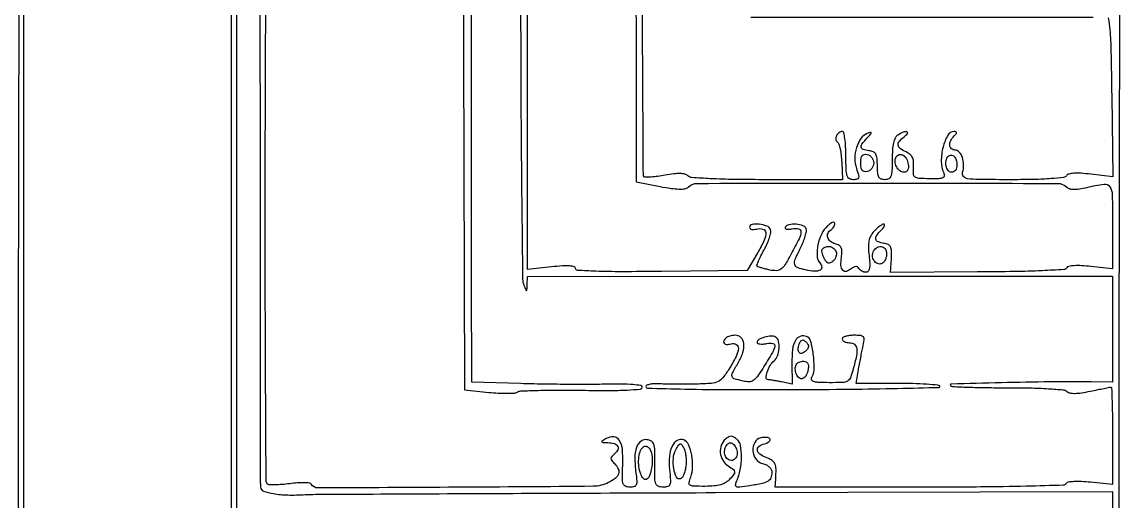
# Model space of a CAD drawing. Extents: x 24 to 1546, y 0 to 2379.
# Drawn here: x 267.5 to 563, y 195.2 to 324.6 of the extents above; entities that cross this region are included whole.
import ezdxf

# ---------------------------------------------------------------- set-up
doc = ezdxf.new("R2010")
doc.units = 0
doc.header["$MEASUREMENT"] = 0
doc.layers.get('0').update_dxf_attribs({"linetype": 'CONTINUOUS'})

msp = doc.modelspace()

# ---------------------------------------------------------------- linework, layer by layer
for points in [[(433.08376, 459.637665, -0.000005), (433.142073, 433.558978, -0.0001)], [(682.11066, 576.138525, -0.000014), (730.176508, 576.301627, -0.000501)], [(337.966179, 168.392349, 0.000137), (435.072302, 168.795574, 0.000014), (536.468237, 169.247283, 0.412847)], [(563.34628, 20.117426, 0.00003), (563.585042, 68.349484, 0.000793), (563.761466, 121.74337, 0.000478), (563.809731, 185.065658, -0.000252), (563.829439, 248.38279, -0.000419), (563.917736, 301.759581, -0.00001), (564.039235, 350.115363, -0.198254)], [(330.47682, 18.883074, 0.000013), (445.994116, 18.943074, 0.000017), (561.276547, 19.009838, 0.139128)], [(226.501837, 20.5), (226.500919, 213.749975, -0.000156), (226.538171, 334.839254, -0.002108), (226.752395, 379.142941, -0.000995), (227.046872, 405.812407, -0.410398), (228.25, 406.999975, -0.406869), (229.694408, 405.591471, -0.003991), (229.967336, 389.699567, -0.002296), (230.109045, 358.876355, -0.000048), (230.095006, 206.25), (230.064976, 47)], [(261.330417, 161.671045, -0.000605), (261.1905, 199.703843, -0.000668), (261.139823, 244.488602, -0.000587), (261.204343, 291.249916), (261.5, 406.999833), (263.643011, 406.999916, -0.060662), (264.502615, 406.895275, -0.060104), (265.314856, 406.58734, -0.065673), (265.960347, 406.13273, -0.115417), (266.325062, 405.595284, -0.091381), (266.544943, 404.414802, -0.000046), (266.613469, 366.461152, -0.000642), (266.631596, 324.230506, -0.000391), (266.549923, 274.345284, 0.000347), (266.463593, 224.343765, 0.000558), (266.467086, 181.731918, 0.000082), (266.518586, 143.885163, 0.037539)], [(242.797298, 79.868691, -0.000011), (242.648497, 127.699984, -0.000482)], [(402.153096, 334.373624, 0.00097), (402.237869, 303.992449, 0.001558), (402.441199, 278.081627, 0.000258), (402.704453, 255.150149, 0.094519), (403.039769, 253.5, 0.003295), (403.594444, 252.171587, 0.362953), (403.754238, 252.089947, 0.337638), (403.873682, 252.233042, 0.003105), (403.929715, 253.702752), (404, 255.905504), (483, 255.920244), (562, 255.934984), (562, 241.620771), (562, 227.306559), (556.25, 227.396494, 0.006518), (545.185781, 227.425313, 0.003886), (532.020342, 227.185637, 0.000601), (518.418926, 226.815897, 0.657965), (518.257268, 226.409399, 0.187536), (518.798093, 226.171354, 0.001931), (523.019331, 226.002391, 0.005876), (527.926911, 225.88266, 0.003742), (533.639191, 225.853196, -0.00577), (539.702928, 225.797317, -0.010385), (544.671613, 225.590871, -0.00694), (548.618901, 225.289608, -0.151818), (549.677358, 224.852806, 0.126836), (550.534441, 224.44889, 0.049276), (551.850325, 224.330671, 0.03561), (553.638498, 224.474144, 0.015003), (556.011323, 224.909008, -0.001692), (557.993306, 225.327056, -0.002495), (559.736517, 225.679521, -0.001146), (561.224009, 225.969023, -0.047518), (561.549221, 226, -0.402867), (561.73272, 225.823503, -0.001152), (561.867584, 222.139403, -0.005357), (561.967603, 217.896975, -0.003214), (562, 212.857544), (562, 199.715087), (556.046535, 200.337347, 0.014401), (553.60648, 200.521536, 0.025255), (551.582158, 200.513525, 0.025353), (550.046807, 200.351479, 0.218735), (549.487518, 199.979804, -0.252182), (548.707604, 199.529976, -0.001093), (538.684072, 199.260159, -0.004318), (526.330553, 199.061363, -0.001864), (509.869417, 199), (470.856869, 199), (471.039125, 201.25, 0.020561), (471.1428, 203.859342, 0.10398), (470.842663, 205.277088, 0.145052), (470.050132, 206.210544, 0.053915), (468.5, 207, -0.062302), (466.75057, 207.928107, -0.208325), (466.089031, 209.012419, -0.276182), (466.511629, 210.00671, -0.093823), (467.988753, 210.70731, 0.041956), (468.715341, 210.964037, 0.074049), (469.249446, 211.307386, 0.114746), (469.515056, 211.676974, 0.241599), (469.487757, 212.01981, 0.169716), (469.158096, 212.286936, 0.059276), (468.554664, 212.425905, 0.050566), (467.800117, 212.431105, 0.040428), (466.999004, 212.289489, 0.198685), (465.365724, 211.052906, 0.151953), (464.852241, 208.848914, 0.14208), (465.673727, 206.632719, 0.173626), (467.5, 205.410644, -0.055436), (468.528201, 205.027538, -0.077635), (469.323352, 204.457008, -0.090019), (469.824525, 203.745863, -0.109015), (470, 202.950609, -0.089958), (469.738974, 201.511521, -0.170688), (468.992128, 200.619384, -0.083037), (467.430215, 200.013571, -0.011437), (463.988384, 199.382152, -0.007179), (461.34547, 198.998363, -0.116766), (460.459231, 199.089638, -0.366038), (460.189604, 199.545722, -0.06156), (460.503862, 200.59561, 0.056949), (461.462409, 203.694047, 0.044796), (461.801994, 207.194151, 0.04589), (461.539716, 210.289633, 0.17728), (460.585323, 211.929188, 0.042054), (459.711939, 212.537879, 0.126077), (459.017056, 212.733022, 0.131825), (458.332888, 212.566182, 0.047885), (457.5, 212, 0.130266), (456.346383, 210.380659, 0.116239), (456.081228, 208.32834, 0.110812), (456.763215, 206.295442, 0.109805), (458.25, 204.740934, -0.018812), (459.611346, 203.755537, -0.197291), (459.944711, 203.169302, -0.198388), (459.768979, 202.519744, -0.019047), (458.699434, 201.234347, -0.070293), (457.575551, 200.290863, -0.066764), (456.214964, 199.675621, -0.051169), (454.440486, 199.336022, -0.021714), (452.018054, 199.230769, -0.006936), (448.833245, 199.27495, -0.135975), (447.904034, 199.560391, -0.312927), (447.636668, 200.200039, -0.038191), (448.090784, 201.73878, 0.085231), (448.617243, 204.428734, 0.05185), (448.356425, 207.66623, 0.052909), (447.513153, 210.49503, 0.205042), (446.229124, 211.742319, 0.226377), (444.478763, 211.604029, 0.150327), (443.084049, 210.101748, 0.091459), (442.320963, 207.316978, 0.049396), (442.369714, 203.75, -0.009396), (442.642892, 200.839581, -0.107991), (442.483038, 199.708116, -0.242466), (441.894119, 199.17087, -0.066045), (440.606164, 199, -0.092016), (439.320284, 199.238665, -0.219659), (438.658895, 199.918949, -0.081802), (438.397321, 201.392994, -0.006965), (438.403279, 205.25, 0.007979), (438.401475, 208.983572, 0.074043), (438.138314, 210.571272, 0.18098), (437.493444, 211.38498, 0.100665), (436.285346, 211.814919, 0.205084), (434.612444, 211.36396, 0.145146), (433.476368, 209.754475, 0.082429), (433.011247, 206.906462, 0.032695), (433.281276, 202.939599, -0.013381), (433.526775, 200.644738, -0.118368), (433.369826, 199.645696, -0.231706), (432.816401, 199.15642, -0.067164), (431.654843, 198.999299, -0.100864), (430.47905, 199.238527, -0.216672), (429.867128, 199.905634, -0.081201), (429.646101, 201.334365, -0.007655), (429.731059, 204.892574, 0.030714), (429.636027, 209.167602, 0.117225), (428.81054, 211.683679, 0.24238), (427.328989, 212.581466, 0.150147), (425.302358, 212.1094, 0.00736), (424.202, 211.447361, 0.353778), (424.122886, 211.219633, 0.305483), (424.332031, 211.06646, 0.006322), (425.690983, 211.030409, -0.062518), (427.43029, 210.787517, -0.193059), (428.360926, 210.087285, -0.260393), (428.395062, 209.108134, -0.101206), (427.516868, 208.013999, 0.037796), (426.765792, 207.288207, 0.189042), (426.567018, 206.749167, 0.165297), (426.775625, 206.174152, 0.027444), (427.572522, 205.284621, -0.086662), (428.542322, 203.904429, -0.191659), (428.619335, 202.641188, -0.148954), (427.777604, 201.445967, -0.047461), (425.921031, 200.264742, -0.11628), (421.729063, 199.237701, -0.000824), (385.037301, 198.977183, -0.00044), (347.447231, 198.805326, -0.260919), (345.606997, 199.826876, 0.233955), (345.143369, 200.115986, 0.019562), (343.689795, 200.201582, 0.022829), (341.864941, 200.154216, 0.015519), (339.79798, 199.941327, -0.013643), (337.713646, 199.718743, -0.018862), (335.834589, 199.640938, -0.015681), (334.30308, 199.683365, -0.172112), (333.745302, 199.91915, -0.209197), (333.436224, 200.615883, -0.00007), (333.287114, 230.793694, -0.001131), (333.201921, 264.341423, -0.000685), (333.245302, 304.054698), (333.5, 407.5)], [(386.5, 407.5), (386.755237, 316.387558), (387.010475, 225.275117), (393.548496, 224.605277, 0.01221), (396.140477, 224.40353, 0.015891), (398.520454, 224.352398, 0.013538), (400.484487, 224.425835, 0.123471), (401.293259, 224.685038, -0.129616), (402.246497, 224.977875, -0.003106), (406.918957, 225.137008, -0.006601), (412.435451, 225.217727, -0.004413), (418.75, 225.171028, 0.004129), (425.973048, 225.113515, 0.012062), (430.954678, 225.235186, 0.008216), (434.546934, 225.468914, 0.390567), (435, 225.960449, 0.368111), (434.605003, 226.424267, 0.01876), (432.488272, 226.684679, 0.019485), (429.462809, 226.823738, 0.007466), (425.25, 226.790174, -0.005214), (420.578534, 226.731907, -0.002375), (414.471875, 226.748422, -0.002351), (408.035588, 226.826669, -0.003231), (402.25, 226.961622), (389, 227.356379), (388.937365, 254.428189, -0.000339), (388.913727, 268.879539, -0.00009), (388.89583, 291.907031, -0.000092), (388.885003, 318.086143, -0.000094), (388.883923, 344)], [(464.302351, 325.877809, 0.000043), (511.084646, 325.847274, 0.000141), (556.781694, 325.834188, 0.053613)], [(331.720669, 354.043134, -0.000526), (331.788226, 303.227299, 0.000088), (331.806189, 263.733893, 0.000144), (331.836986, 230.235519, 0.000013), (331.874014, 200.213255, 0.015872), (331.914066, 199, 0.300068), (332.705624, 197.953946, 0.043847), (335.415975, 197.255124, 0.036173), (339.263346, 196.89867, 0.019809), (344, 196.991248, -0.013494), (346.757128, 197.079968, -0.000053), (377.976562, 197.238378, -0.000272), (413.384685, 197.395052, -0.000171), (454.75, 197.541464), (562, 197.884398), (562, 184.392542)], [(325.5, 171.5), (325.5, 289.198536, -0.000228), (325.535132, 366.231336, -0.003891)], [(433.258886, 370.440139), (433.399738, 281.380278), (439.863789, 280.154058, 0.011189), (442.852297, 279.656143, 0.029351), (445.018102, 279.473718, 0.040119), (446.544068, 279.5575, 0.164037), (447.36392, 279.96392, -0.198584), (449.888464, 281.01149, -0.000328), (498.502313, 281.041094, -0.000328), (547.116036, 281.006995, -0.19856), (549.640806, 279.959194, 0.138704), (550.368594, 279.552339, 0.057467), (551.497985, 279.416969, 0.040685), (553.043122, 279.535929, 0.017099), (555.090806, 279.934748, -0.022516), (559.734633, 280.787112, -0.288807), (561.273141, 280.089308, -0.141733), (561.916493, 278.017483, -0.004874), (562, 269.450344), (562, 257.900687), (556.129772, 258.564828, 0.013989), (553.641178, 258.776073, 0.027808), (551.663119, 258.778259, 0.031335), (550.212519, 258.607545, 0.21247), (549.629948, 258.21026, -0.244282), (548.85007, 257.74485, -0.003143), (542.962443, 257.435002, -0.007348), (535.484563, 257.198648, -0.003184), (525.529848, 257.093795), (502.059345, 256.996038), (502.279672, 260.747807, 0.019675), (502.319668, 262.818286, 0.111058), (502.057328, 263.884576, 0.175605), (501.426856, 264.484628, 0.068066), (500.25, 264.819339, -0.060053), (498.694299, 265.235079, -0.25637), (498.105304, 265.951971, -0.205181), (498.33186, 266.970342, -0.040459), (499.571429, 268.428571, 0.027602), (500.112499, 269.032922, 0.070141), (500.412045, 269.538393, 0.178378), (500.425312, 269.855039, 0.325746), (500.226416, 270, 0.130186), (499.759696, 269.876384, 0.028279), (499.054013, 269.419697, 0.027671), (498.273872, 268.78073, 0.023419), (497.522173, 268.024501, 0.063928), (496.689556, 266.827815, 0.071643), (496.225549, 265.504123, 0.055044), (496.084669, 263.833626, 0.021603), (496.244349, 261.524501, -0.014364), (496.426971, 259.342855, -0.057951), (496.345671, 258.011396, -0.12467), (496.014106, 257.27843, -0.228329), (495.43618, 257, -0.069961), (494.883915, 257.077654, -0.052683), (494.314876, 257.308014, -0.053378), (493.815265, 257.647315, -0.078658), (493.469989, 258.048558, 0.105044), (493.095144, 258.440665, 0.161706), (492.647764, 258.568316, 0.118829), (492.108222, 258.41361, 0.044262), (491.454777, 257.962468, -0.103731), (490.125046, 257.260021, -0.290987), (489.159206, 257.545148, -0.172928), (488.663778, 258.804013, -0.044578), (488.789268, 261.017547, 0.028025), (488.936725, 262.657148, 0.115743), (488.743381, 263.626867, 0.157161), (488.178445, 264.246779, 0.06615), (487.122537, 264.678207, -0.104383), (485.801369, 265.339026, -0.15454), (485.083709, 266.405464, -0.181618), (485.169043, 267.562243, -0.147114), (486, 268.5, 0.069771), (486.38256, 268.817605, 0.052659), (486.70625, 269.258428, 0.053385), (486.926196, 269.749002, 0.078865), (487, 270.214005, 0.321483), (486.820831, 270.463865, 0.167721), (486.418245, 270.461553, 0.070582), (485.780861, 270.130517, 0.028911), (485.019558, 269.517699, 0.098964), (483.457231, 267.410312, 0.058556), (482.458048, 264.431961, 0.06045), (482.205067, 261.49594, 0.16598), (482.935211, 259.578066, -0.137111), (483.457641, 258.40883, -0.32256), (483.042458, 257.604221, -0.134783), (481.573582, 257.302752, -0.03298), (479.102706, 257.629459, -0.042349), (476.924421, 258.260655, -0.256737), (476.192671, 259.126801, -0.153249), (476.341855, 260.53881, -0.013893), (477.861189, 263.789838, 0.021209), (478.541086, 265.301943, 0.02549), (479.045075, 266.777327, 0.025493), (479.336797, 268.03899, 0.130209), (479.277855, 268.75, 0.228973), (478.426254, 269.590673, 0.064972), (476.550974, 269.968847, 0.064439), (474.620284, 269.853894, 0.210283), (473.589279, 269.144457, 0.332306), (473.613909, 268.865537, 0.162929), (473.941332, 268.678915, 0.068119), (474.617574, 268.638968, 0.027972), (475.530262, 268.761034, -0.102396), (477.238108, 268.735078, -0.363025), (477.856809, 267.929705, -0.105143), (477.381778, 266.076443, -0.010492), (475.25, 261.995835, -0.011643), (473.522131, 259.017464, -0.092877), (472.462131, 257.842947, -0.160554), (471.299777, 257.440926, -0.054774), (469.5, 257.612129, -0.009031), (468.319797, 257.878947, -0.011928), (467.255568, 258.166912, -0.009413), (466.383732, 258.443243, -0.105119), (466.072146, 258.628003, -0.301008), (465.993764, 258.946458, -0.012566), (466.436022, 260.091598, -0.018125), (467.0735, 261.481831, -0.011464), (467.911687, 263.056657, 0.023856), (468.738692, 264.707849, 0.028693), (469.349075, 266.333138, 0.029443), (469.695428, 267.730192, 0.138514), (469.620925, 268.54547, 0.216199), (468.656509, 269.496757, 0.063959), (466.585383, 269.970693, 0.072666), (464.645788, 269.877785, 0.358767), (464, 269.09362, 0.231629), (464.149644, 268.787926, 0.111697), (464.554348, 268.598454, 0.074391), (465.164183, 268.557604, 0.043566), (465.887141, 268.680738, -0.135615), (467.596068, 268.657142, -0.32008), (468.344202, 267.708658, -0.121342), (467.943062, 265.65826, -0.024103), (466.194478, 262.323187), (463.361386, 257.5), (440.180693, 257.23157, -0.002656), (429.428918, 257.164178, -0.009183), (422.466702, 257.28539, -0.005491), (417.513479, 257.517148, -0.397402), (417, 258.061164, 0.33788), (416.647743, 258.522929, 0.051468), (415.428556, 258.725442, 0.03217), (413.457431, 258.720394, 0.009952), (410.5, 258.463097), (404, 257.767006), (404, 340.339094)], [(463.086764, 346.277775, 0.000057), (463.245759, 326.669571, 0.196776)], [(560.864604, 325.649563, -0.02497), (561.284439, 322.416751, -0.014676), (561.572784, 316.638848, -0.002042), (561.769782, 304.649517), (562.039565, 282.799034), (556.131471, 283.484741, 0.013178), (553.515422, 283.718691, 0.030883), (551.553075, 283.720834, 0.039778), (550.172094, 283.525989, 0.20207), (549.552671, 283.085224, -0.230205), (548.777289, 282.594011, -0.009594), (545.424265, 282.281337, -0.012988), (540.927711, 282.066139, -0.005462), (534.873595, 282, -0.002133), (525.874248, 282.03839, -0.034993), (522.874004, 282.274364, -0.17816), (521.728185, 282.901919, -0.26186), (521.5, 284, 0.08011), (521.797962, 286.00606, 0.08002), (521.450469, 288.004924, 0.098043), (520.594064, 289.475711, 0.215247), (519.432612, 290, -0.188187), (518.480699, 290.371429, -0.193775), (518.046659, 291.284029, -0.131406), (518.304468, 292.554688, -0.081154), (519.2, 293.8, 0.020816), (519.747389, 294.394968, 0.169813), (519.877567, 294.734897, 0.348762), (519.727088, 294.936235, 0.064544), (519.235184, 295, 0.27118), (517.51119, 293.990755, 0.06592), (516.238343, 290.803032, 0.060919), (515.749925, 286.964565, 0.106323), (516.406178, 283.839256, -0.12299), (516.554913, 282.993458, -0.283468), (516.192899, 282.489706, -0.092683), (515.119943, 282.260574, -0.010168), (512.590376, 282.247374, -0.010994), (509.679083, 282.355441, -0.143629), (508.671833, 282.716732, -0.225975), (508.245712, 283.503063, -0.031862), (508.267638, 285.397173, 0.037581), (508.267871, 286.953526, 0.09639), (507.971872, 288.034976, 0.112056), (507.326398, 288.829058, 0.061973), (506.25, 289.476183, -0.051581), (504.661096, 290.387154, -0.209673), (504.106984, 291.324715, -0.211241), (504.423339, 292.362334, -0.052347), (505.75, 293.607954, 0.066143), (506.633687, 294.484601, 0.545079), (506.47825, 294.922884, 0.164834), (505.507797, 294.830551, 0.035547), (504, 294.021162, 0.138286), (503.323265, 293.268377, 0.05759), (502.860549, 291.970086, 0.040358), (502.584668, 290.102299, 0.016495), (502.5, 287.536475, -0.009685), (502.438707, 284.372327, -0.077122), (502.15966, 282.94203, -0.18971), (501.554644, 282.254407, -0.119039), (500.5, 281.999344, -0.091284), (499.487101, 282.185478, -0.181205), (498.883266, 282.717564, -0.103193), (498.578202, 283.761537, -0.019663), (498.5, 285.749344, 0.021803), (498.41207, 287.764872, 0.104829), (498.078727, 288.857585, 0.160099), (497.409905, 289.478542, 0.072558), (496.25, 289.819551, -0.037147), (494.618549, 290.176397, -0.28724), (494.125289, 290.736779, -0.206487), (494.336677, 291.582648, -0.020859), (495.693933, 293.214294, 0.004932), (496.683874, 294.330091, 0.16218), (496.820252, 294.657873, 0.528378), (496.66956, 294.777586, 0.01639), (495.78549, 294.471179, 0.148853), (494.072289, 293.136211, 0.077862), (492.865756, 290.688098, 0.07202), (492.397685, 287.76353, 0.087809), (492.839418, 285.030801, -0.014057), (493.399567, 283.265834, -0.142264), (493.396953, 282.503372, -0.27198), (492.983855, 282.115725, -0.055686), (491.94798, 282, -0.142547), (490.91871, 282.299526, -0.180227), (490.324922, 283.084197, -0.065321), (490.056927, 284.737345, -0.007564), (490, 288.5, 0.013599), (489.932209, 290.991946, 0.022347), (489.723586, 293.090625, 0.018301), (489.429738, 294.702098, 0.352003), (489.059017, 295, 0.162971), (488.128115, 294.688301, 0.120512), (487.436416, 293.841154, 0.137355), (487.265111, 292.854185, 0.223245), (487.694717, 292.138197, -0.170485), (488.078033, 291.625503, -0.022431), (488.431902, 290.292158, -0.02395), (488.713938, 288.61571, -0.017956), (488.868909, 286.75), (489.092154, 282), (468.746077, 282, -0.003678), (459.924665, 282.064885, -0.008793), (453.38154, 282.276273, -0.005444), (448.403332, 282.579164, -0.180354), (447.330912, 283.069088, 0.142729), (446.556774, 283.493869, 0.048903), (445.273792, 283.649332, 0.03555), (443.504037, 283.563939, 0.015128), (441.156427, 283.21024, -0.010984), (439.162128, 282.892849, -0.01613), (437.39637, 282.709255, -0.011447), (435.948196, 282.639034, -0.205563), (435.525514, 282.807819, -0.197335), (435.30946, 283.324974, -0.000048), (435.15437, 309.273755, -0.000916), (435.037791, 338.067607, -0.000554)], [(225.190327, 78.351107, 0.000032), (225.362356, 22.131574, 0.064863)]]:
    msp.add_lwpolyline(points, format="xyb")
for points in [[(268, 139.72381), (268, 273.361905), (268, 407)], [(324, 407), (324, 288.105035), (324, 169.210071)]]:
    msp.add_lwpolyline(points)
for points in [[(497.5, 286.5, -0.084062), (497.3681, 285.721001, -0.078398), (496.985937, 285.007845, -0.081315), (496.418371, 284.468276, -0.102252), (495.75, 284.190371, -0.089609), (494.921951, 284.180837, -0.191065), (494.383469, 284.507148, -0.129356), (494.085064, 285.230782, -0.033473), (494, 286.5, -0.033473), (494.085064, 287.769218, -0.129356), (494.383469, 288.492852, -0.191065), (494.921951, 288.819163, -0.089609), (495.75, 288.809629, -0.102252), (496.418371, 288.531724, -0.081315), (496.985937, 287.992155, -0.078398), (497.3681, 287.278999, -0.084062)], [(506.819551, 286.171672, -0.050004), (506.862209, 285.248429, -0.108102), (506.674149, 284.566588, -0.14655), (506.268044, 284.152376, -0.126735), (505.67654, 284, -0.175161), (504.564958, 284.401738, -0.102945), (503.67453, 285.521001, -0.100106), (503.288213, 286.931634, -0.156595), (503.588396, 288.143028, -0.191077), (504.427403, 288.76721, -0.205272), (505.434495, 288.622308, -0.13614), (506.336955, 287.658158, -0.084109)], [(520, 285.940983, -0.075715), (519.887055, 285.199409, -0.089148), (519.559375, 284.570164, -0.100726), (519.07204, 284.149516, -0.128528), (518.5, 284, -0.23786), (517.596501, 284.455589, -0.110313), (517.049944, 285.689495, -0.096656), (517.043202, 287.179555, -0.150422), (517.63948, 288.306147, -0.200942), (518.423574, 288.627349, -0.197139), (519.210711, 288.297246, -0.124017), (519.799531, 287.309671, -0.072845)], [(487.33357, 262.573113, -0.099685), (487.440313, 261.942561, -0.070016), (487.317597, 261.231181, -0.067021), (486.993292, 260.550223, -0.075081), (486.510298, 260.008546, -0.063524), (485.784137, 259.547345, -0.191886), (485.20979, 259.512955, -0.153831), (484.684937, 259.89133, -0.037393), (484.104923, 260.80395, -0.036574), (483.755373, 261.590317, -0.047353), (483.559766, 262.354689, -0.055418), (483.530983, 262.991455, -0.18193), (483.70185, 263.368517, -0.129289), (484.62795, 263.908955, -0.12228), (485.721013, 263.939286, -0.121575), (486.706105, 263.454197, -0.126888)], [(501, 262.059017, -0.050731), (500.919405, 261.266722, -0.047919), (500.680655, 260.490832, -0.051509), (500.329566, 259.843883, -0.104651), (499.912868, 259.446149, -0.19617), (498.811652, 259.261476, -0.160769), (497.780302, 259.879804, -0.135754), (497.205455, 261.094379, -0.13547), (497.335833, 262.432783, -0.141278), (498.219013, 263.601557, -0.188343), (499.489365, 263.954054, -0.208504), (500.56838, 263.346565, -0.163152)], [(457.666667, 239.333333, 0.078109), (457.036751, 238.468472, 0.298766), (457.10457, 237.8374, 0.232067), (457.771181, 237.53407, 0.056748), (459, 237.710251, -0.19646), (460.394126, 237.524865, -0.289349), (460.955526, 236.465477, -0.097864), (460.342777, 234.261026, -0.024224), (458.487455, 230.980128, -0.024164), (456.784031, 228.55023, -0.117465), (455.482104, 227.503416, -0.092215), (453.699845, 227.030369, -0.011869), (449.737455, 226.824968, -0.004777), (447.074572, 226.775701, -0.003925), (444.23069, 226.77259, -0.003965), (441.617713, 226.810968, -0.010491), (439.75, 226.892448, 0.024326), (438.312716, 226.915357, 0.039676), (437.101562, 226.779119, 0.048188), (436.241981, 226.52483, 0.305743), (436, 226.166096, 0.40712), (436.437724, 225.717613, 0.000948), (446.506688, 225.492215, 0.004305), (458.975736, 225.344139, 0.001765), (475.900775, 225.348615, 0.001766), (491.169467, 225.460485, 0.002998), (503.945634, 225.675843, 0.000424), (515.174227, 225.941978, 0.577958), (515.341758, 226.25, 0.238886), (514.852783, 226.551039, 0.00448), (511.764681, 226.779687, 0.009903), (508.087115, 226.945814, 0.006334), (503.810141, 227), (492.738315, 227), (493.304678, 230.25, -0.002892), (493.57132, 231.729436, -0.001688), (493.907207, 233.5, -0.001688), (494.255469, 235.270432, -0.002861), (494.560521, 236.75, 0.017616), (494.915516, 238.771705, 0.197952), (494.716159, 239.545158, 0.214212), (494.039222, 239.919943, 0.020902), (492.125, 240, 0.030335), (490.927781, 239.927299, 0.047135), (489.917969, 239.70625, 0.059924), (489.215562, 239.384614, 0.261124), (489, 239, 0.191087), (489.151477, 238.618118, 0.088204), (489.5875, 238.29375, 0.068025), (490.234582, 238.073693, 0.048028), (491, 238, -0.164501), (492.278635, 237.567626, -0.198575), (492.910896, 236.480027, -0.084804), (492.839651, 234.425903, -0.016763), (491.970151, 230.832329, -0.027544), (491.197741, 228.547464, -0.171415), (490.394511, 227.632755, -0.119804), (489.049484, 227.257324, -0.010678), (485.51077, 227.213547, -0.008126), (482.465279, 227.290425, -0.076188), (481.182597, 227.541864, -0.272563), (480.754061, 228.057985, -0.157416), (480.879761, 228.881218, 0.115972), (481.440713, 231.246304, 0.035096), (481.187615, 234.951735, 0.031289), (480.470709, 238.471715, 0.239665), (479.375133, 239.68629, 0.178336), (477.657106, 239.709392, 0.184944), (476.366485, 238.610638, 0.097252), (475.604671, 236.19823, 0.031543), (475.42087, 232.44414), (475.5, 226.849551), (472.625, 227.424776, 0.004766), (471.466975, 227.645013, 0.005592), (470.365001, 227.831028, 0.004958), (469.431366, 227.968436, 0.034066), (468.96862, 228, -0.426656), (468.476563, 228.51332, -0.067433), (468.750997, 230.047969, -0.053576), (469.545054, 231.832474, -0.088318), (470.608065, 233.089686, 0.135025), (471.548584, 234.436378, 0.070516), (471.959063, 236.456963, 0.07365), (471.788609, 238.40203, 0.198231), (470.991051, 239.505531, 0.156666), (469.807007, 239.798762, 0.052996), (468.036517, 239.487676, 0.0536), (466.463014, 238.846537, 0.275891), (466, 238.071284, 0.312194), (466.186385, 237.801871, 0.063556), (466.782472, 237.660143, 0.046573), (467.642605, 237.648607, 0.027311), (468.663735, 237.786549, -0.094017), (470.294284, 237.788832, -0.40825), (470.794955, 237.071746, -0.092762), (470.166143, 235.352696, -0.006858), (467.53938, 231.062383, -0.016429), (465.99596, 228.786661, -0.092208), (464.932567, 227.779815, -0.143109), (463.80894, 227.444624, -0.06032), (462.228789, 227.626948, -0.017392), (459.83554, 228.289689, -0.256596), (459.253131, 228.89817, -0.1913), (459.362737, 229.831685, -0.009534), (460.908052, 232.568733, 0.05305), (462.189483, 235.384758, 0.107778), (462.44635, 237.791652, 0.176113), (461.671395, 239.367436, 0.193639), (460.099279, 240, 0.033876), (459.37431, 239.950825, 0.03302), (458.656247, 239.804167, 0.034848), (458.044665, 239.589784, 0.094927)], [(479.216667, 235.816667, -0.103621), (478.205275, 235.155634, -0.29781), (477.422432, 235.319633, -0.219336), (477.091174, 236.217175, -0.072159), (477.409244, 237.624089, -0.040341), (477.787781, 238.413665, -0.19067), (478.174991, 238.718105, -0.218633), (478.629413, 238.653597, -0.053524), (479.232783, 238.167217, -0.053474), (479.739052, 237.539301, -0.145657), (479.896548, 236.996548, -0.143917), (479.732364, 236.451783, -0.051746)], [(479.819551, 230.828328, -0.07917), (479.310186, 229.205328, -0.184045), (478.387287, 228.354715, -0.26783), (477.394981, 228.497317, -0.135389), (476.619963, 229.547978, -0.078379), (476.324705, 230.933445, -0.146155), (476.591505, 232.039373, -0.161437), (477.392431, 232.74711, -0.101242), (478.628568, 233, -0.118186), (479.249574, 232.851132, -0.150779), (479.670106, 232.443466, -0.112659), (479.86323, 231.764852, -0.049786)], [(437.458395, 203.810572, -0.039157), (436.878842, 201.89973, -0.200408), (436.12443, 201.119115, -0.337103), (435.335233, 201.315081, -0.077837), (434.606989, 202.581787, -0.05878), (434.102608, 204.565525, -0.054076), (434.053121, 206.670149, -0.058328), (434.434963, 208.54361, -0.117489), (435.220386, 209.820386, -0.333496), (436.327929, 209.978275, -0.179936), (437.27783, 208.878803, -0.084599), (437.726311, 206.517407, -0.058841)], [(446.811751, 204.80546, -0.032825), (446.607211, 203.571224, -0.041211), (446.251147, 202.468138, -0.046244), (445.808595, 201.632468, -0.170245), (445.341089, 201.274042, -0.376934), (444.244173, 201.743117, -0.070822), (443.533529, 204.005426, -0.058883), (443.404213, 206.856547, -0.105158), (444.054188, 209.101252, -0.01414), (444.783136, 210.375346, -0.196379), (445.201329, 210.683485, -0.305195), (445.603112, 210.538988, -0.030741), (446.182513, 209.638352, -0.067836), (446.522701, 208.77345, -0.027458), (446.75551, 207.525089, -0.026553), (446.861858, 206.135401, -0.030482)], [(460.425794, 209.332783, -0.120433), (460.616418, 207.836265, -0.167633), (460.039452, 206.627045, -0.219359), (458.978709, 206.225901, -0.180696), (457.867217, 206.732783, -0.156241), (457.292354, 207.849443, -0.09892), (457.339235, 209.325491, -0.110647), (457.929278, 210.549018, -0.229153), (458.861626, 211, -0.146177), (459.26203, 210.880385, -0.05924), (459.702414, 210.510255, -0.05182), (460.112616, 209.970629, -0.045035)]]:
    msp.add_lwpolyline(points, format="xyb", close=True)

doc.saveas('drawing.dxf')
